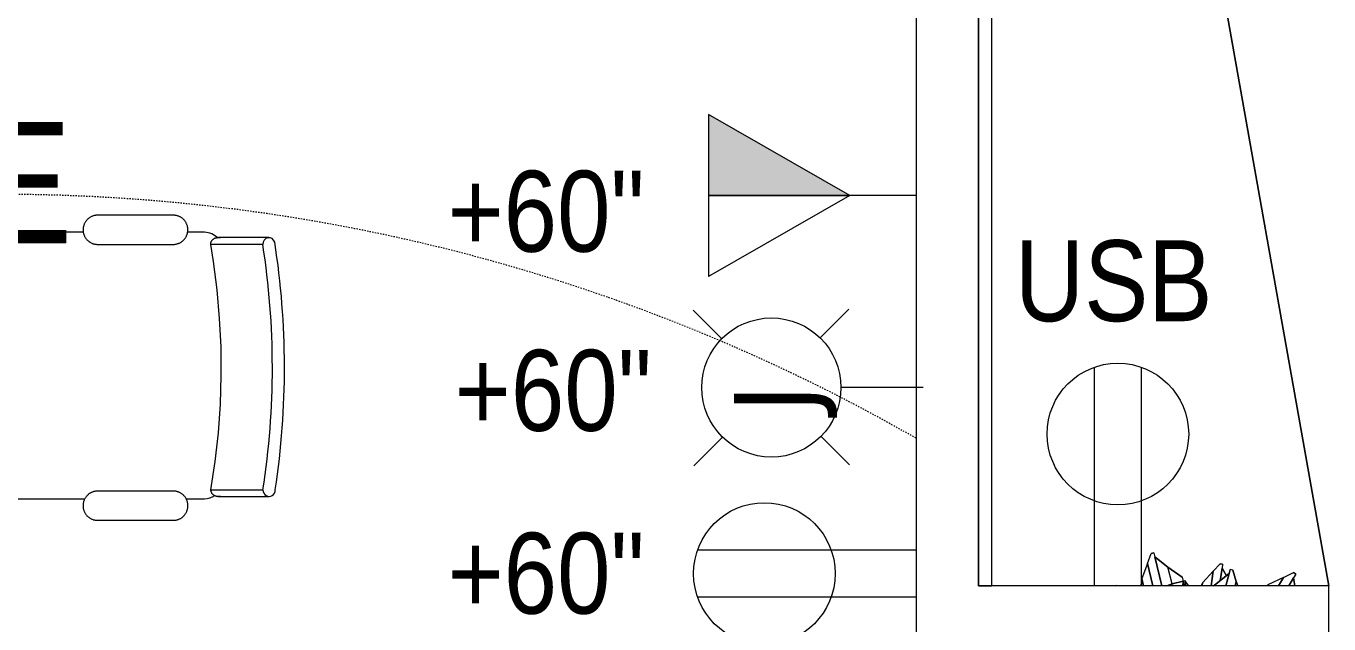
# Model space of a CAD drawing. Header units: inches. Extents: x 1 to 4284, y -575 to 745.
# Drawn here: x 1639.3 to 1736, y 365.8 to 410.1 of the extents above; entities that cross this region are included whole.
import ezdxf

# ---------------------------------------------------------------- set-up
doc = ezdxf.new("R2010")
doc.units = ezdxf.units.IN
doc.header["$MEASUREMENT"] = 0
doc.linetypes.add('Hidden 1_16_', pattern=[0.09375, 0.0625, -0.03125])
for name, color, linetype, lineweight in [('A-ANNO-NOTE', 131, 'Continuous', 20), ('A-AREA-IDEN', 2, 'Continuous', 20), ('A-DETL', 90, 'Continuous', 9), ('A-DETL-MEDM', 33, 'Continuous', 20), ('E-COMM-IDEN', 2, 'Continuous', 9), ('E-ELEC-FIXT-IDEN', 2, 'Continuous', 9), ('I-FURN', 30, 'Continuous', 9), ('I-WALL', 2, 'Continuous', 13), ('Plant-hosta', 7, 'Continuous', 9), ('Q-CASE', 31, 'Continuous', 9)]:
    doc.layers.add(name, color=color, linetype=linetype, lineweight=lineweight)
doc.styles.add('Arial', font='arial.ttf', dxfattribs={"height": 9})
doc.styles.add('Arial_2', font='arial.ttf', dxfattribs={"width": 0.85, "height": 6})
doc.styles.add('Tahoma', font='tahoma.ttf', dxfattribs={"height": 6})

# ---------------------------------------------------------------- blocks, each defined once
blk = doc.blocks.new('Conf Table - Rect - Seats 10 - 10 x 4 - 3D - Typical-1548269-New Construction - Tel_Data_Elec Plan')
at = {"layer": 'I-FURN'}
for p, q in [((-66.933, 9.92), (-72.542, 9.92)), ((-73.485, 8.321), (-74.857, 8.321)), ((-72.542, 7.752), (-66.933, 7.752)), ((-60.806, 8.321), (-65.986, 8.321)), ((-75.333, 7.649), (-79.195, 7.649)), ((-79.179, -10.521), (-75.316, -10.521)), ((-66.933, -10.527), (-72.542, -10.527)), ((-74.857, -11.422), (-73.602, -11.422)), ((-65.873, -11.422), (-60.695, -11.422)), ((-72.542, -12.691), (-66.933, -12.691))]:
    blk.add_line(p, q, dxfattribs=at)
at = {"layer": 'I-FURN', "flags": 128}
for points in [[(-72.542, 9.92), (-72.585, 9.92), (-72.628, 9.917), (-72.671, 9.913), (-72.714, 9.907), (-72.757, 9.899), (-72.799, 9.889), (-72.841, 9.878), (-72.883, 9.865), (-72.923, 9.851), (-72.964, 9.835), (-73.003, 9.817), (-73.042, 9.798), (-73.08, 9.777), (-73.117, 9.755), (-73.154, 9.731), (-73.189, 9.706), (-73.223, 9.679), (-73.256, 9.651), (-73.288, 9.622), (-73.319, 9.592), (-73.349, 9.56), (-73.377, 9.527), (-73.404, 9.493), (-73.43, 9.458), (-73.454, 9.422), (-73.476, 9.385), (-73.498, 9.347), (-73.517, 9.309), (-73.535, 9.269), (-73.552, 9.229), (-73.567, 9.189), (-73.58, 9.147), (-73.592, 9.105), (-73.602, 9.063), (-73.61, 9.021), (-73.616, 8.978), (-73.621, 8.935), (-73.624, 8.891), (-73.626, 8.848), (-73.625, 8.805), (-73.623, 8.761), (-73.619, 8.718), (-73.614, 8.675), (-73.606, 8.633), (-73.597, 8.59), (-73.587, 8.548), (-73.574, 8.507), (-73.56, 8.465), (-73.545, 8.425), (-73.527, 8.385), (-73.509, 8.346), (-73.488, 8.308), (-73.466, 8.271), (-73.443, 8.234), (-73.418, 8.198), (-73.392, 8.164), (-73.364, 8.13), (-73.335, 8.098), (-73.305, 8.067), (-73.274, 8.037), (-73.241, 8.008), (-73.208, 7.981), (-73.173, 7.955), (-73.137, 7.931), (-73.1, 7.907), (-73.063, 7.886), (-73.024, 7.866), (-72.985, 7.847), (-72.945, 7.83), (-72.905, 7.815), (-72.864, 7.801), (-72.822, 7.789), (-72.78, 7.779), (-72.737, 7.77), (-72.695, 7.763), (-72.652, 7.758), (-72.608, 7.754), (-72.565, 7.753), (-72.542, 7.752)], [(-66.933, 7.752), (-66.89, 7.753), (-66.847, 7.756), (-66.804, 7.76), (-66.761, 7.766), (-66.718, 7.774), (-66.676, 7.783), (-66.634, 7.795), (-66.592, 7.807), (-66.551, 7.822), (-66.511, 7.838), (-66.472, 7.856), (-66.433, 7.875), (-66.395, 7.896), (-66.357, 7.918), (-66.321, 7.942), (-66.286, 7.967), (-66.252, 7.993), (-66.218, 8.021), (-66.186, 8.051), (-66.156, 8.081), (-66.126, 8.113), (-66.098, 8.146), (-66.071, 8.18), (-66.045, 8.215), (-66.021, 8.251), (-65.998, 8.288), (-65.977, 8.325), (-65.958, 8.364), (-65.939, 8.403), (-65.923, 8.444), (-65.908, 8.484), (-65.895, 8.526), (-65.883, 8.567), (-65.873, 8.61), (-65.865, 8.652), (-65.858, 8.695), (-65.854, 8.738), (-65.851, 8.781), (-65.849, 8.825), (-65.85, 8.868), (-65.852, 8.911), (-65.856, 8.955), (-65.861, 8.998), (-65.869, 9.04), (-65.878, 9.083), (-65.888, 9.125), (-65.901, 9.166), (-65.915, 9.207), (-65.93, 9.248), (-65.948, 9.288), (-65.966, 9.327), (-65.987, 9.365), (-66.009, 9.402), (-66.032, 9.439), (-66.057, 9.474), (-66.083, 9.509), (-66.111, 9.542), (-66.139, 9.575), (-66.17, 9.606), (-66.201, 9.636), (-66.234, 9.664), (-66.267, 9.692), (-66.302, 9.718), (-66.338, 9.742), (-66.374, 9.765), (-66.412, 9.787), (-66.45, 9.807), (-66.49, 9.826), (-66.53, 9.843), (-66.57, 9.858), (-66.611, 9.872), (-66.653, 9.884), (-66.695, 9.894), (-66.738, 9.903), (-66.78, 9.91), (-66.823, 9.915), (-66.867, 9.918), (-66.91, 9.92), (-66.933, 9.92)], [(-75.839, 8.157), (-75.869, 8.157), (-75.96, 8.157), (-76.112, 8.157), (-76.323, 8.157), (-76.595, 8.157), (-76.926, 8.157), (-77.316, 8.157), (-77.764, 8.157), (-78.269, 8.157), (-78.832, 8.157), (-79.45, 8.157), (-79.651, 8.157)], [(-76.041, 8.157), (-75.915, 8.157), (-75.849, 8.157), (-75.839, 8.157)], [(-75.839, 8.157), (-75.819, 8.156), (-75.798, 8.155), (-75.778, 8.153), (-75.758, 8.15), (-75.738, 8.147), (-75.718, 8.142), (-75.699, 8.137), (-75.679, 8.131), (-75.66, 8.124), (-75.641, 8.117), (-75.623, 8.108), (-75.605, 8.099), (-75.587, 8.09), (-75.57, 8.079), (-75.553, 8.068), (-75.536, 8.056), (-75.52, 8.044), (-75.505, 8.031), (-75.49, 8.017), (-75.475, 8.003), (-75.461, 7.988), (-75.448, 7.973), (-75.435, 7.957), (-75.423, 7.94), (-75.412, 7.923), (-75.402, 7.906), (-75.392, 7.888), (-75.382, 7.87), (-75.374, 7.852), (-75.366, 7.833), (-75.359, 7.814), (-75.353, 7.795), (-75.348, 7.775), (-75.343, 7.756), (-75.339, 7.736), (-75.336, 7.716), (-75.334, 7.695), (-75.332, 7.675), (-75.332, 7.655), (-75.332, 7.649)], [(-75.332, 7.649), (-75.651, 5.55), (-75.887, 3.44), (-76.037, 1.321), (-76.103, -0.801), (-76.084, -2.925), (-75.98, -5.046), (-75.791, -7.161), (-75.518, -9.267), (-75.315, -10.521)], [(-75.315, -10.521), (-75.315, -10.541), (-75.316, -10.562), (-75.318, -10.582), (-75.321, -10.602), (-75.325, -10.622), (-75.329, -10.642), (-75.334, -10.661), (-75.34, -10.681), (-75.347, -10.7), (-75.355, -10.719), (-75.363, -10.737), (-75.372, -10.755), (-75.382, -10.773), (-75.392, -10.791), (-75.403, -10.808), (-75.415, -10.824), (-75.427, -10.84), (-75.441, -10.856), (-75.454, -10.871), (-75.468, -10.885), (-75.483, -10.899), (-75.499, -10.912), (-75.515, -10.925), (-75.531, -10.937), (-75.548, -10.948), (-75.565, -10.959), (-75.583, -10.969), (-75.601, -10.978), (-75.619, -10.986), (-75.638, -10.994), (-75.657, -11.001), (-75.677, -11.007), (-75.696, -11.013), (-75.716, -11.017), (-75.736, -11.021), (-75.756, -11.024), (-75.776, -11.026), (-75.796, -11.028), (-75.817, -11.028), (-75.822, -11.028)], [(-72.542, -10.527), (-72.585, -10.528), (-72.628, -10.53), (-72.671, -10.535), (-72.714, -10.541), (-72.757, -10.549), (-72.799, -10.558), (-72.841, -10.569), (-72.882, -10.582), (-72.923, -10.596), (-72.963, -10.612), (-73.002, -10.63), (-73.041, -10.649), (-73.079, -10.67), (-73.116, -10.692), (-73.153, -10.716), (-73.188, -10.741), (-73.222, -10.768), (-73.255, -10.796), (-73.287, -10.825), (-73.318, -10.855), (-73.347, -10.887), (-73.376, -10.92), (-73.403, -10.954), (-73.428, -10.989), (-73.452, -11.024), (-73.475, -11.061), (-73.496, -11.099), (-73.516, -11.138), (-73.534, -11.177), (-73.55, -11.217), (-73.565, -11.258), (-73.578, -11.299), (-73.59, -11.341), (-73.6, -11.383), (-73.608, -11.425), (-73.614, -11.468), (-73.619, -11.511), (-73.622, -11.554), (-73.624, -11.597), (-73.623, -11.641), (-73.621, -11.684), (-73.617, -11.727), (-73.612, -11.77), (-73.604, -11.813), (-73.595, -11.855), (-73.585, -11.897), (-73.572, -11.938), (-73.558, -11.979), (-73.543, -12.02), (-73.526, -12.059), (-73.507, -12.098), (-73.486, -12.137), (-73.465, -12.174), (-73.441, -12.21), (-73.416, -12.246), (-73.39, -12.28), (-73.363, -12.314), (-73.334, -12.346), (-73.304, -12.377), (-73.273, -12.407), (-73.24, -12.436), (-73.206, -12.463), (-73.172, -12.489), (-73.136, -12.513), (-73.099, -12.536), (-73.062, -12.558), (-73.024, -12.578), (-72.984, -12.596), (-72.945, -12.613), (-72.904, -12.629), (-72.863, -12.642), (-72.821, -12.654), (-72.779, -12.665), (-72.737, -12.673), (-72.694, -12.68), (-72.651, -12.686), (-72.608, -12.689), (-72.565, -12.691), (-72.542, -12.691)], [(-66.933, -12.691), (-66.89, -12.69), (-66.847, -12.688), (-66.804, -12.683), (-66.761, -12.677), (-66.718, -12.67), (-66.676, -12.66), (-66.634, -12.649), (-66.593, -12.636), (-66.552, -12.622), (-66.512, -12.606), (-66.472, -12.588), (-66.434, -12.569), (-66.396, -12.548), (-66.358, -12.526), (-66.322, -12.502), (-66.287, -12.477), (-66.253, -12.451), (-66.22, -12.423), (-66.188, -12.393), (-66.157, -12.363), (-66.128, -12.331), (-66.099, -12.299), (-66.072, -12.265), (-66.047, -12.23), (-66.023, -12.194), (-66, -12.157), (-65.979, -12.119), (-65.959, -12.081), (-65.941, -12.041), (-65.925, -12.001), (-65.91, -11.961), (-65.897, -11.919), (-65.885, -11.878), (-65.875, -11.836), (-65.867, -11.793), (-65.86, -11.75), (-65.856, -11.707), (-65.853, -11.664), (-65.851, -11.621), (-65.852, -11.578), (-65.854, -11.534), (-65.858, -11.491), (-65.863, -11.448), (-65.87, -11.406), (-65.879, -11.363), (-65.89, -11.321), (-65.902, -11.28), (-65.916, -11.239), (-65.932, -11.199), (-65.949, -11.159), (-65.968, -11.12), (-65.988, -11.082), (-66.01, -11.044), (-66.034, -11.008), (-66.058, -10.972), (-66.085, -10.938), (-66.112, -10.904), (-66.141, -10.872), (-66.171, -10.841), (-66.202, -10.811), (-66.235, -10.783), (-66.268, -10.755), (-66.303, -10.729), (-66.339, -10.705), (-66.375, -10.682), (-66.413, -10.66), (-66.451, -10.64), (-66.49, -10.622), (-66.53, -10.605), (-66.571, -10.59), (-66.612, -10.576), (-66.653, -10.564), (-66.695, -10.553), (-66.738, -10.545), (-66.781, -10.538), (-66.824, -10.533), (-66.867, -10.529), (-66.91, -10.527), (-66.933, -10.527)], [(-79.636, -11.028), (-79, -11.028), (-78.42, -11.028), (-77.897, -11.028), (-77.43, -11.028), (-77.023, -11.028), (-76.673, -11.028), (-76.383, -11.028), (-76.153, -11.028), (-75.983, -11.028), (-75.874, -11.028), (-75.825, -11.028), (-75.822, -11.028)], [(-75.822, -11.028), (-75.852, -11.028), (-75.943, -11.028), (-76.024, -11.028)]]:
    blk.add_lwpolyline(points, dxfattribs=at)
at = {"layer": 'I-FURN'}
for centre, start, end in [((-74.857, 7.003), 90, 125.72267), ((-74.857, -10.103), 222.18734, 270)]:
    blk.add_arc(centre, 1.319, start, end, dxfattribs=at)
for centre, major_axis, ratio, start_param, end_param in [((-79.651, 7.649), (0, 0.507), 0.899459, 4.712389, 7.853982), ((-76.041, 7.649), (0, 0.507), 0.99468, 6.021386, 6.283185), ((-32.137, -1.386), (0, 54.092), 0.899459, 1.402966, 1.74368), ((-32.137, -1.386), (0, 53.092), 0.899459, 1.399774, 1.74371), ((-79.636, -10.521), (0, 0.507), 0.899459, 1.913366, 4.712389), ((-76.024, -10.521), (0, 0.507), 0.99468, 2.996027, 3.185649)]:
    blk.add_ellipse(centre, major_axis=major_axis, ratio=ratio, start_param=start_param, end_param=end_param, dxfattribs=at)
blk = doc.blocks.new('Untitled_dwg-V19-New Construction - Tel_Data_Elec Plan')
at = {"layer": 'Plant-hosta'}
for p, q in [((-12.058, 2.639), (-12.068, 2.591)), ((-12.068, 2.591), (-12.058, 2.639)), ((-13.234, -0.001), (-12.218, 0.632)), ((-13.234, -0.001), (-12.218, 0.632)), ((-11.696, 0.773), (-12.218, 0.632)), ((-12.218, 0.632), (-11.663, 0.606)), ((-13.234, -0.001), (-13.915, -0.416)), ((-13.907, -0.607), (-13.915, -0.416)), ((-13.907, -0.607), (-13.613, -0.621)), ((-13.613, -0.621), (-12.665, -1.442)), ((-11.405, -0.721), (-13.613, -0.621)), ((-13.234, -0.001), (-11.53, -0.078)), ((-11.745, -2.34), (-12.665, -1.442)), ((-11.394, -1.5), (-12.665, -1.442)), ((-11.394, -1.5), (-11.447, -2.353)), ((-11.332, -1.099), (-11.394, -1.5)), ((-11.394, -1.5), (-11.332, -1.099)), ((-11.253, -1.506), (-11.394, -1.5)), ((-11.253, -1.506), (-11.394, -1.5)), ((-11.745, -2.34), (-11.447, -2.353)), ((-11.745, -2.34), (-11.447, -2.353)), ((-11.447, -2.353), (-11.454, -2.487)), ((-11.447, -2.353), (-11.454, -2.487)), ((-11.063, -2.485), (-11.454, -2.487)), ((-11.021, -2.699), (-11.454, -2.487)), ((-11.106, -2.262), (-11.447, -2.353)), ((-11.447, -2.353), (-11.106, -2.262)), ((-11.085, -2.369), (-11.447, -2.353)), ((-11.085, -2.369), (-11.447, -2.353)), ((-11.73, -4.684), (-11.061, -3.765)), ((-11.73, -4.684), (-11.061, -3.765)), ((-10.845, -3.602), (-11.061, -3.765)), ((-10.83, -3.684), (-11.061, -3.765)), ((-11.73, -4.684), (-12.183, -5.292)), ((-11.73, -4.684), (-10.705, -4.323)), ((-11.345, -5.805), (-10.699, -4.569)), ((-10.699, -4.569), (-11.345, -5.805)), ((-10.671, -4.501), (-10.699, -4.569)), ((-10.699, -4.569), (-10.671, -4.501)), ((-12.107, -5.457), (-12.183, -5.292)), ((-12.107, -5.457), (-11.843, -5.364)), ((-10.951, -5.05), (-11.843, -5.364)), ((-11.843, -5.364), (-11.225, -5.576)), ((-11.225, -5.576), (-11.843, -5.364)), ((-10.499, -5.383), (-11.345, -5.805)), ((-11.345, -5.805), (-11.63, -5.947)), ((-11.545, -6.129), (-11.63, -5.947)), ((-11.545, -6.129), (-10.668, -6.216)), ((-10.668, -6.216), (-10.367, -6.066)), ((-10.668, -6.216), (-10.329, -6.257)), ((-10.668, -6.216), (-10.329, -6.257)), ((-10.285, -9.695), (-9.978, -8.473)), ((-10.285, -9.695), (-9.978, -8.473)), ((-9.918, -8.372), (-9.978, -8.473)), ((-9.91, -8.413), (-9.978, -8.473)), ((-10.285, -9.695), (-9.752, -9.225)), ((-10.285, -9.695), (-10.497, -10.507)), ((-10.351, -10.646), (-10.497, -10.507)), ((-10.351, -10.646), (-10.118, -10.44)), ((-9.604, -9.987), (-10.118, -10.44)), ((-10.118, -10.44), (-9.522, -10.408)), ((-9.522, -10.408), (-10.118, -10.44))]:
    blk.add_line(p, q, dxfattribs=at)
at = {"layer": 'Plant-hosta', "flags": 128}
for points in [[(-11.663, 0.606), (-12.218, 0.632), (-11.696, 0.773)], [(-11.53, -0.078), (-13.234, -0.001), (-13.915, -0.416), (-13.907, -0.607), (-13.613, -0.621)], [(-12.665, -1.442), (-13.613, -0.621), (-11.405, -0.721)], [(-11.447, -2.353), (-11.394, -1.5), (-12.665, -1.442), (-11.745, -2.34)], [(-11.021, -2.699), (-11.454, -2.487), (-11.063, -2.485)], [(-10.83, -3.684), (-11.061, -3.765), (-10.845, -3.602)], [(-10.705, -4.323), (-11.73, -4.684), (-12.183, -5.292), (-12.107, -5.457), (-11.843, -5.364), (-10.951, -5.05)], [(-10.367, -6.066), (-10.668, -6.216), (-11.545, -6.129), (-11.63, -5.947), (-11.345, -5.805), (-10.499, -5.383)], [(-9.91, -8.413), (-9.978, -8.473), (-9.918, -8.372)], [(-9.752, -9.225), (-10.285, -9.695), (-10.497, -10.507), (-10.351, -10.646), (-10.118, -10.44), (-9.604, -9.987)]]:
    blk.add_lwpolyline(points, dxfattribs=at)
blk = doc.blocks.new('bench - bench-2437752-New Construction - Tel_Data_Elec Plan')
at = {"layer": 'Q-CASE', "lineweight": 13}
blk.add_line((-434.729, 368.66), (-451.194, 460.97), dxfattribs=at)
blk = doc.blocks.new('ASTROTURF - ASTROTURF-2541341-New Construction - Tel_Data_Elec Plan')
at = {"layer": 'Q-CASE', "color": 250, "lineweight": 20}
for p, q in [((-459.729, 461.97), (-460.729, 461.97)), ((-460.729, 461.97), (-460.729, 368.66)), ((-459.729, 368.66), (-459.729, 461.97)), ((-460.729, 368.66), (-459.729, 368.66))]:
    blk.add_line(p, q, dxfattribs=at)

msp = doc.modelspace()

# ---------------------------------------------------------------- hatches: boundary and pattern name
at = {"layer": 'A-ANNO-NOTE', "lineweight": 9}
msp.add_hatch(color=256, dxfattribs=at).paths.add_polyline_path([(1700.415, 397.59), (1689.955, 403.59), (1689.955, 397.59)], flags=0)

# ---------------------------------------------------------------- linework, layer by layer
at = {"layer": 'A-ANNO-NOTE'}
for p, q in [((1689.955, 403.59), (1689.955, 397.59)), ((1700.415, 397.59), (1689.955, 403.59)), ((1689.955, 403.59), (1689.955, 391.59)), ((1700.415, 397.59), (1689.955, 403.59)), ((1689.955, 397.59), (1700.415, 397.59)), ((1705.333, 397.59), (1689.955, 397.59)), ((1700.415, 397.59), (1689.955, 391.59)), ((1690.928, 386.968), (1688.803, 389.093)), ((1698.221, 387.033), (1700.346, 389.159)), ((1718.564, 368.66), (1718.564, 384.859)), ((1722.048, 368.66), (1722.048, 384.859)), ((1705.853, 383.354), (1699.764, 383.354)), ((1690.994, 379.676), (1688.868, 377.55)), ((1698.286, 379.741), (1700.411, 377.616)), ((1705.333, 371.307), (1689.135, 371.307)), ((1705.333, 367.823), (1689.135, 367.823))]:
    msp.add_line(p, q, dxfattribs=at)
for centre, radius in [((1694.607, 383.354), 5.157), ((1720.306, 379.906), 5.25), ((1694.087, 369.565), 5.25)]:
    msp.add_circle(centre, radius, dxfattribs=at)
at = {"layer": 'A-DETL', "linetype": 'Hidden 1_16_', "lineweight": 20}
msp.add_arc((1637.514, 261.394), 136.273, 60.15394, 119.84606, dxfattribs=at)
at = {"layer": 'A-DETL-MEDM'}
msp.add_line((1718.958, 463.97), (1735.958, 368.66), dxfattribs=at)
at = {"layer": 'I-WALL', "color": 250, "lineweight": 20}
for p, q in [((1705.333, 461.97), (1705.333, 348.91)), ((1709.958, 368.66), (1709.958, 461.97)), ((1735.958, 368.66), (1709.958, 368.66)), ((1735.958, 365.16), (1735.958, 368.66))]:
    msp.add_line(p, q, dxfattribs=at)

# ---------------------------------------------------------------- block references
at = {"layer": 'I-FURN', "rotation": 180}
msp.add_blockref('Conf Table - Rect - Seats 10 - 10 x 4 - 3D - Typical-1548269-New Construction - Tel_Data_Elec Plan', (1577.708, 383.433), dxfattribs=at)
at = {"layer": 'Plant-hosta', "extrusion": (0, 0, -1), "zscale": -1, "rotation": 259.0000000000001}
msp.add_blockref('Untitled_dwg-V19-New Construction - Tel_Data_Elec Plan', (-1725.023, 357.327), dxfattribs=at)
at = {"layer": 'Q-CASE', "lineweight": 13}
for name in ['ASTROTURF - ASTROTURF-2541341-New Construction - Tel_Data_Elec Plan', 'bench - bench-2437752-New Construction - Tel_Data_Elec Plan']:
    msp.add_blockref(name, (2170.687, 0), dxfattribs=at)

# ---------------------------------------------------------------- texts
at = {"layer": 'A-ANNO-NOTE', "lineweight": 9, "insert": (1691.837, 381.496), "char_height": 6, "width": 3.939, "attachment_point": 1, "rotation": 90, "style": 'Tahoma'}
msp.add_mtext('J', dxfattribs=at)
at = {"layer": 'A-AREA-IDEN', "lineweight": 9, "insert": (1554.84, 403.037), "char_height": 9, "width": 108.474, "attachment_point": 1, "style": 'Arial'}
msp.add_mtext('CONFERENCE', dxfattribs=at)
at = {"layer": 'E-COMM-IDEN', "insert": (1670.592, 399.418), "char_height": 6, "width": 18.0285, "attachment_point": 1, "style": 'Arial_2'}
msp.add_mtext('+60"', dxfattribs=at)
at = {"layer": 'E-ELEC-FIXT-IDEN', "char_height": 6, "attachment_point": 1, "style": 'Arial_2'}
for s, insert, width in [('USB', (1712.663, 394.267), 18.28605), ('+60"', (1671.128, 386.144), 18.0285), ('+60"', (1670.592, 372.597), 18.0285)]:
    msp.add_mtext(s, dxfattribs=dict(at, insert=insert, width=width))

doc.saveas('drawing.dxf')
